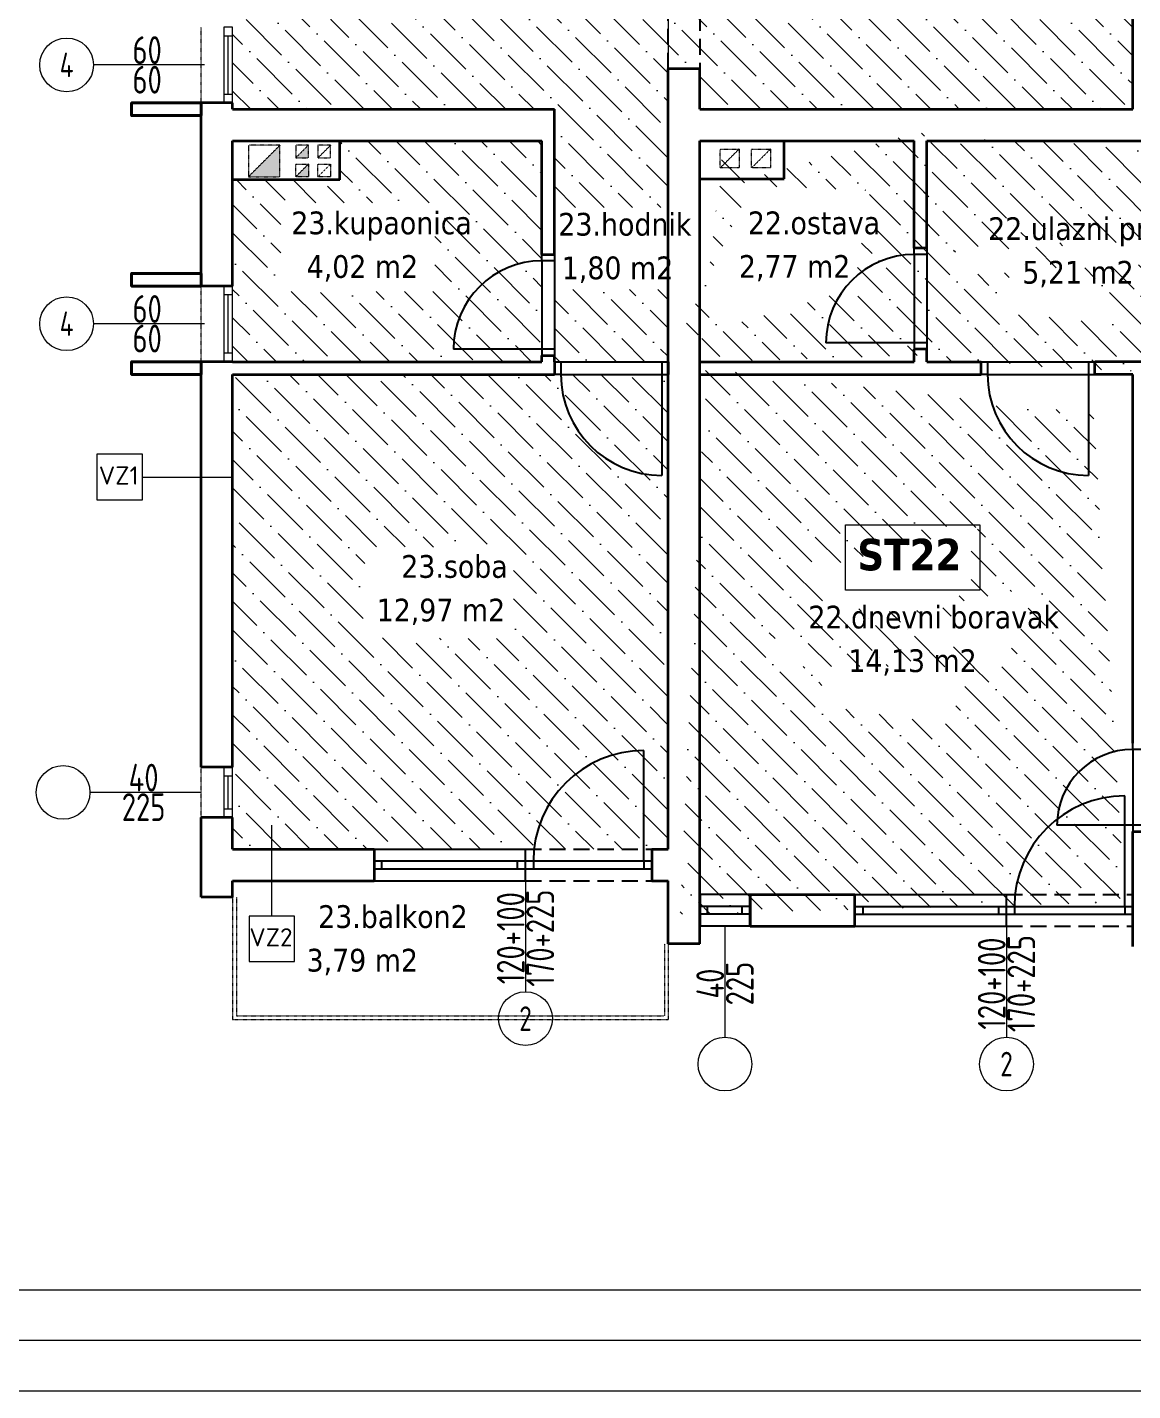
# Model space of a CAD drawing. Header units: millimetres. Extents: x -701 to 470890, y -446843 to -116129.
# Drawn here: x 226709 to 227585, y -223778 to -222698 of the extents above; entities that cross this region are included whole.
import ezdxf
from ezdxf.enums import TextEntityAlignment as Align

# ---------------------------------------------------------------- set-up
doc = ezdxf.new("R2010")
doc.units = ezdxf.units.MM
doc.linetypes.add('HIDDEN', pattern=[0.375, 0.25, -0.125])
doc.linetypes.add('HIDDENX2', pattern=[19.049999999999997, 12.7, -6.35])
doc.layers.get('0').update_dxf_attribs({"lineweight": 0})
doc.layers.get('Defpoints').update_dxf_attribs({"color": 250, "lineweight": 0})
for name, color, linetype, lineweight in [('03-prozori', 132, 'Continuous', 0), ('05-podgled-tanko', 144, 'HIDDEN', 0), ('06-hatch_grijano', 30, 'Continuous', 0), ('07-kote', 70, 'Continuous', 9), ('09-oznaka stavke', 1, 'Continuous', 0), ('5-TX', 113, 'Continuous', 5), ('TP_01 - 0.35', 1, 'Continuous', 35), ('TP_01 - 0.50', 1, 'Continuous', 40)]:
    doc.layers.add(name, color=color, linetype=linetype, lineweight=lineweight)
for name, color, linetype in [('TP_Hidden', 8, 'HIDDENX2'), ('TP_Otvori', 8, 'Continuous'), ('TP_Otvori.block', 8, 'Continuous')]:
    doc.layers.add(name, color=color, linetype=linetype)
doc.styles.add('isocpeur', font='isocpeur.ttf')
doc.styles.add('tahoma10', font='tahoma.ttf', dxfattribs={"height": 2})

# ---------------------------------------------------------------- blocks, each defined once
blk = doc.blocks.new('*U664')
at = {"layer": 'TP_01 - 0.50'}
for p, q in [((0, 1.192092895507812e-07), (0, -30.00000011920929)), ((47.99999698638918, 1.196861274274852e-06), (47.99999698638918, -29.9999990415573))]:
    blk.add_line(p, q, dxfattribs=at)
at = {"layer": 'TP_Otvori'}
for p, q in [((0, 0), (47.99999698638918, -1.14440910783742e-07)), ((4.76837158203125e-07, -11.25000011920929), (47.9999967479706, -11.2500002336502)), ((7.500000476837158, -11.25000011920929), (7.500000476837158, -18.75000107288361)), ((40.49999650955202, -11.2500002336502), (40.4999967479706, -18.75000023365019)), ((0, -18.75000011920929), (47.9999967479706, -18.74999999523161)), ((0, -29.99999833106995), (47.99999698638918, -29.99999892234801))]:
    blk.add_line(p, q, dxfattribs=at)
blk = doc.blocks.new('*U655')
at = {"layer": 'TP_Otvori'}
for p, q in [((5.000001072883606, 2.04358873916146e-07), (4.999994874000921, 70.00000070503756)), ((5.000001072883606, 2.04358873916146e-07), (1.072883605957031e-06, 2.04358873916146e-07)), ((75.00000107288328, 6.975446469694553e-06), (5.00000083446503, 3.877577494648676e-07)), ((5.00000064713616, -10.00000003405978), (5.000000834465027, 2.043588528028758e-07)), ((75.00000088555441, -9.999993262972165), (75.00000107288328, 6.975446469694553e-06)), ((75.00000107288328, 6.975446468866849e-06), (80.00000107288328, 6.975446468866849e-06)), ((80.00000112397319, -9.999995204380575), (1.123973317912923e-06, -10.00000023841852))]:
    blk.add_line(p, q, dxfattribs=at)
blk.add_arc((5.000001072883586, 3.712518800830469e-07), 70.00000033378596, 5.073854788161768e-06, 90.00000507385444, dxfattribs=at)
blk = doc.blocks.new('*U654')
at = {"layer": 'TP_Otvori'}
for p, q in [((5.000001072883606, 2.04358873916146e-07), (4.999993988446251, 80.00000077656311)), ((5.000001072883606, 2.04358873916146e-07), (1.072883605957031e-06, 2.04358873916146e-07)), ((85.00000107288324, 7.942744697662896e-06), (5.00000083446503, 3.877577494648676e-07)), ((5.00000064713616, -10.00000003405978), (5.000000834465027, 2.043588528028758e-07)), ((85.00000088555437, -9.999992295673938), (85.00000107288324, 7.942744697662896e-06)), ((85.00000107288324, 7.942744696835193e-06), (90.00000107288324, 7.942744696835193e-06)), ((90.00000112397315, -9.999994237082348), (1.123973317912923e-06, -10.00000023841852))]:
    blk.add_line(p, q, dxfattribs=at)
blk.add_arc((5.000001072883583, 3.950937381068899e-07), 80.00000038146969, 5.073854788161769e-06, 90.00000507385444, dxfattribs=at)
blk = doc.blocks.new('*U658')
at = {"layer": 'TP_Otvori'}
for p, q in [((5.000001072883606, 2.04358873916146e-07), (4.99999575955559, 60.00000063351202)), ((5.000001072883606, 2.04358873916146e-07), (1.072883605957031e-06, 2.04358873916146e-07)), ((65.00000107288331, 6.008148241726208e-06), (5.00000083446503, 3.877577494648676e-07)), ((5.00000064713616, -10.00000003405978), (5.000000834465027, 2.043588528028758e-07)), ((65.00000088555444, -9.999994230270392), (65.00000107288331, 6.008148241726208e-06)), ((65.00000107288331, 6.008148240898504e-06), (70.00000107288331, 6.008148240898504e-06)), ((70.00000112397322, -9.999996171678802), (1.123973317912923e-06, -10.00000023841852))]:
    blk.add_line(p, q, dxfattribs=at)
blk.add_arc((5.000001072883589, 3.474100220592039e-07), 60.00000028610224, 5.073854788161768e-06, 90.00000507385444, dxfattribs=at)
blk = doc.blocks.new('*U3406')
blk.add_lwpolyline([(0, 31.04602911306961), (-1.792289735764687e-20, -59.1770623683441)])
blk.add_circle((0, -81.02028200949621), 21.84231717691728)
at = {"style": 'isocpeur', "width": 0.75}
for tag, p in [('SIR', (-12, -15.62063755359621)), ('VIS', (12, -15.62063755359621))]:
    blk.add_attdef(tag, text='', height=15, rotation=89.99999999999997, dxfattribs=at).set_placement(p, align=Align.MIDDLE)
blk.add_attdef('BR', text='', height=20.00000000000001, rotation=89.99999999999919, dxfattribs=at).set_placement((2.273736754432321e-13, -81.01937954526137), align=Align.MIDDLE_CENTER)
blk = doc.blocks.new('*U3080')
blk.add_line((6.999999999165766, 3.500000012107193), (52.91152562021117, 3.500000024113922))
blk.add_lwpolyline([(9.708855941426009e-11, 6.999999997206032), (59.91152562021117, 6.999999998968214), (59.91152562021117, -1.031787544292229e-09), (59.91152562021117, -1.031787544292229e-09), (9.708855941426009e-11, 0), (-8.342340152012184e-10, 6.999999997206032)])
blk.add_lwpolyline([(6.999999999165766, 6.999999997206032), (52.91152562021117, 6.999999998968214), (52.91152562021117, -1.031787544292229e-09), (6.999999999165766, -2.793967723846436e-09)], close=True)
blk = doc.blocks.new('*U3081')
blk.add_line((6.999999999165766, 3.500000012107193), (32.91152562853486, 3.50000002399201))
blk.add_lwpolyline([(9.708855941426009e-11, 6.999999997206032), (39.91152562853486, 6.999999998846302), (39.91152562853486, -1.153699358269478e-09), (39.91152562853486, -1.153699358269478e-09), (9.708855941426009e-11, 0), (-8.342340152012184e-10, 6.999999997206032)])
blk.add_lwpolyline([(6.999999999165766, 6.999999997206032), (32.91152562853486, 6.999999998846302), (32.91152562853486, -1.153699358269478e-09), (6.999999999165766, -2.793967723846436e-09)], close=True)
blk = doc.blocks.new('*U3082')
blk.add_lwpolyline([(0, 31.04602911306961), (-1.792289735764687e-20, -59.1770623683441)])
blk.add_circle((0, -81.02028200949621), 21.84231717691728)
at = {"style": 'isocpeur', "width": 0.75}
for tag, p in [('SIR', (-12, -15.62063755359621)), ('VIS', (12, -15.62063755359621))]:
    blk.add_attdef(tag, text='', height=15, rotation=89.99999999999997, dxfattribs=at).set_placement(p, align=Align.MIDDLE)
blk.add_attdef('BR', text='', height=20, rotation=179.9999999999984, dxfattribs=at).set_placement((-3.584578783445449e-20, -81.01937954526115), align=Align.MIDDLE_CENTER)
blk = doc.blocks.new('*U1720')
blk.add_lwpolyline([(0, 31.04602911306961), (-1.792289735764687e-20, -59.1770623683441)])
blk.add_circle((0, -81.02028200949621), 21.84231717691728)
at = {"style": 'isocpeur', "width": 0.75}
for tag, p in [('SIR', (-12, -15.62063755359621)), ('VIS', (12, -15.62063755359621))]:
    blk.add_attdef(tag, text='', height=15, rotation=89.99999999999997, dxfattribs=at).set_placement(p, align=Align.MIDDLE)
blk.add_attdef('BR', text='', height=20, dxfattribs=at).set_placement((-4.03896783473158e-28, -81.0193795452616), align=Align.MIDDLE_CENTER)
blk = doc.blocks.new('*U649')
at = {"ltscale": 0.1}
blk.add_line((-0.1249999999996342, 0.3749996975742539), (-0.6249999999981708, 0.3749984878712693), dxfattribs=at)
blk.add_lwpolyline([(0.1249996975738881, 0.5000003024253804), (0.1250003024253803, 0.2500003024261121), (-0.124999697573888, 0.2499996975746198), (-0.1250003024253803, 0.4999996975738881)], close=True, dxfattribs=at)
at = {"style": 'isocpeur'}
blk.add_attdef('sl', text='', height=0.1, dxfattribs=at).set_placement((0.005017208459321409, 0.3336032184705005), align=Align.CENTER)
blk = doc.blocks.new('*U511')
at = {"ltscale": 0.1}
blk.add_line((-3.024260640249743e-07, 0.4999999999996342), (-1.512130319958338e-06, 0.999999999998171), dxfattribs=at)
blk.add_lwpolyline([(0.1250003024256983, 0.2500003024264298), (-0.1249996975735702, 0.2499996975743019), (-0.1250003024256982, 0.4999996975735702), (0.1249996975735702, 0.5000003024256983)], close=True, dxfattribs=at)
at = {"style": 'isocpeur'}
blk.add_attdef('sl', text='', height=0.1, dxfattribs=at).set_placement((0.005017208459321409, 0.3336032184705005), align=Align.CENTER)

msp = doc.modelspace()

# ---------------------------------------------------------------- hatches: boundary and pattern name
at = {"layer": '05-podgled-tanko'}
h = msp.add_hatch(color=256, dxfattribs=at)
h.dxf.hatch_style = 1
h.paths.add_polyline_path([(226884.5099592918, -222816.5487943581), (226909.5099592918, -222816.5487943581), (226909.5099592918, -222791.5487943581)])
h.dxf.unprotected_set("ltscale", 0)
h = msp.add_hatch(color=256, dxfattribs=at)
h.dxf.hatch_style = 1
h.paths.add_polyline_path([(226932.0099592918, -222791.5487943581), (226922.0099592918, -222801.5487943581), (226932.0099592918, -222801.5487943581)])
h.paths.add_polyline_path([(226922.0099592918, -222816.5487943581), (226932.0099592918, -222816.5487943581), (226932.0099592918, -222806.5487943581)])
h.dxf.unprotected_set("ltscale", 0)
at = {"layer": '06-hatch_grijano'}
h = msp.add_hatch(dxfattribs=at)
h.set_pattern_fill('ANSI36', color=256, scale=5, angle=270, style=0)
h.set_pattern_definition([(315, (-43703.63030976336, -4370.792526628444), (30.86963041617522, -8.418990113502339), [39.6875, -7.9375, 0, -7.9375])])
h.paths.add_polyline_path([(227734.218987059, -222091.0964315227), (227734.2189871782, -222019.0542575411), (227852.0088461154, -222019.9549068502), (227852.0088461154, -222091.9970806531)])
h.paths.add_polyline_path([(227343.3215077632, -222159.269963055), (227343.3215077632, -222088.1552871159), (227462.5014911407, -222088.1552869967), (227462.5014909023, -222159.2699631146)])
h.paths.add_polyline_path([(227832.1446998828, -222309.6080828003), (227832.1446997636, -222279.5119095138), (227887.5385115856, -222279.5119094542), (227887.5385114664, -222309.6080828599)])
h.paths.add_polyline_path([(227813.2157984489, -222344.2734679869), (227813.2157984489, -222309.6080828003), (227912.4385348075, -222309.6080829195), (227912.4385346883, -222344.2734680465)])
h.paths.add_polyline_path([(227955.0099592918, -222270.0319536618), (227710.0099592918, -222270.0319538406), (227710.009959411, -222370.031953781), (227955.0099592918, -222370.031953781)])
h.paths.add_polyline_path([(227354.4271804803, -222311.9361695937), (227299.0333687776, -222311.9361696533), (227299.0333688968, -222281.8399962476), (227354.4271804803, -222281.839996188)])
h.paths.add_polyline_path([(227280.1044675821, -222346.6015547207), (227280.1044674629, -222311.9361695937), (227379.3272039407, -222311.9361695937), (227379.3272039407, -222346.6015547207)])
h.paths.add_polyline_path([(227467.0099631065, -222270.0319469861), (227242.009959411, -222270.0319474033), (227242.0099591726, -222370.0319525293), (227467.0099631065, -222370.0319526485)])
h.paths.add_polyline_path([(226985.1982511991, -222200.5558205537), (227095.1216425413, -222200.5558205537), (227095.1216423028, -222270.4037298254), (226985.1982511991, -222270.4037298254)])
h.paths.add_polyline_path([(227217.0099588149, -222166.0319528273), (226872.0099652522, -222166.0319392971), (226872.0099592918, -222318.031954377), (227217.0099588149, -222318.0319537214)])
h.paths.add_polyline_path([(226982.497593593, -222520.5909093908), (226982.497593593, -222468.9356854252), (227088.9503530973, -222468.9356854848), (227088.9503530973, -222520.5909093908)])
h.paths.add_polyline_path([(226945.3054240459, -222569.5651885561), (226945.3054240459, -222532.7093535951), (227126.5449137205, -222532.7093535951), (227126.5449137205, -222569.5651886753)])
h.paths.add_polyline_path([(227095.1281064266, -222569.5651886157), (227095.1281063074, -222601.4369431428), (226973.266001057, -222601.4369431428), (226973.266001057, -222569.5651885561)])
h.paths.add_polyline_path([(227217.0099695438, -222343.0319537214), (226872.0099592918, -222343.0319534234), (226872.0099592918, -222763.0319537214), (227127.0099595302, -222763.031953781), (227217.0099693054, -222763.0319538406)])
h.paths.add_polyline_path([(227344.2329877132, -222588.5635579518), (227344.2329877132, -222553.1975105694), (227505.209113788, -222553.1975105098), (227505.2091136688, -222588.5635578326)])
h.paths.add_polyline_path([(227370.1097001546, -222622.0288727573), (227370.1097002738, -222588.5635578922), (227481.7019820922, -222588.5635579518), (227481.7019820922, -222622.0288727573)])
h.paths.add_polyline_path([(227700.0099522584, -222270.031948059), (227477.0099652522, -222270.0319468073), (227477.0099703782, -222415.0319536618), (227242.0099591726, -222415.0319540194), (227242.0099592918, -222446.0319533638), (227217.0099695438, -222446.0319533638), (227217.0099694246, -222546.0319537214), (227242.0099592918, -222546.0319538406), (227242.0099589342, -222631.0319538406), (227217.0099694246, -222631.0319537214), (227217.0099693054, -222731.0319537214), (227242.0099592918, -222731.0319538406), (227242.0099592918, -222763.0319537214), (227585.0099592918, -222763.0319539002), (227585.0099592918, -222360.0319536618), (227610.0099595302, -222360.0319536618), (227610.0099595302, -222370.0319536618), (227700.0099589342, -222370.0319525889)])
h.paths.add_polyline_path([(227127.0099591726, -222840.7870319179), (227217.0099650138, -222840.7870318583), (227217.0099693054, -222763.0319538406), (227127.0099595302, -222763.031953781)])
h.paths.add_polyline_path([(227955.0099590534, -221873.0319548539), (227610.0099588149, -221873.0319530657), (227610.0100160354, -222260.0319539598), (227770.009959411, -222260.0319538406), (227955.0099592918, -222260.0319538406)])
h.paths.add_polyline_path([(227585.0099592918, -222012.0319536618), (227242.0099592918, -222012.031953781), (227242.0099592918, -222260.0319467477), (227585.0099592918, -222260.0319469861)])
h.paths.add_polyline_path([(226910.3114414924, -222907.2823215417), (226910.3114416116, -222837.0634131125), (227032.168095302, -222837.0634131721), (227032.168095302, -222907.2823215417)])
h.paths.add_polyline_path([(227117.0099595302, -222963.0319536618), (226872.0099592918, -222963.0319537214), (226872.0099592918, -222819.0319539002), (226957.0099592918, -222819.0319541982), (226957.009959411, -222788.0319538406), (227117.0099595302, -222788.0319537214)])
h.paths.add_polyline_path([(227217.0099614376, -222905.864136844), (227127.0099586957, -222905.8641367844), (227127.0099584573, -222963.0319595626), (227217.0099584573, -222963.0319535426)])
h.paths.add_polyline_path([(226976.7048646921, -223181.5190232686), (226976.7048648113, -223109.4768492869), (227094.4947236293, -223110.3774985961), (227094.4947236293, -223182.4196725181)])
h.paths.add_polyline_path([(227217.0099595302, -222973.031953781), (226872.0099592918, -222973.0319537214), (226872.0099595302, -223349.0319543174), (227217.0099590534, -223349.0319553307)])
h = msp.add_hatch(dxfattribs=at)
h.set_pattern_fill('ANSI36', color=256, scale=5, angle=270, style=0)
h.set_pattern_definition([(315, (643139739.0713143, 503081237.3150014), (30.86963041617522, -8.418990113502339), [39.6875, -7.9375, 0, -7.9375])])
h.paths.add_polyline_path([(227267.6738786214, -222903.5931961826), (227267.6738786214, -222838.8539993457), (227365.5647661203, -222838.853999286), (227365.5647661203, -222903.5931963614)])
h.paths.add_polyline_path([(227412.009959411, -222788.0319536022), (227309.0099591726, -222788.031953781), (227309.0099592918, -222818.0319538406), (227242.0099595302, -222818.0319538406), (227242.0099595302, -222963.0319536618), (227412.009959411, -222963.0319536618)])
h.paths.add_polyline_path([(227462.2236933225, -222877.0475415877), (227462.2236933225, -222841.6814942053), (227623.1998192781, -222841.6814942053), (227623.1998192781, -222877.0475415877)])
h.paths.add_polyline_path([(227593.5162388795, -222877.0475415877), (227593.5162388795, -222910.5128563932), (227488.100405764, -222910.5128563932), (227488.1004056447, -222877.0475415281)])
h.paths.add_polyline_path([(227720.0099592918, -222788.0319536022), (227422.009959411, -222788.0319536022), (227422.009959411, -222963.0319536618), (227720.0099592918, -222963.0319536022)])
h.paths.add_polyline_path([(227928.8571578973, -222896.7003350547), (227807.000504207, -222896.7003351144), (227807.000504207, -222826.4814266852), (227928.8571578973, -222826.4814266852)])
h.paths.add_polyline_path([(227955.009959411, -222788.031953781), (227730.0099592918, -222788.031953781), (227730.0099592918, -222939.0319535426), (227760.0099592918, -222939.031953483), (227760.009959411, -222960.0319534234), (227955.009959411, -222960.0319536022)])
h.paths.add_polyline_path([(227357.526431393, -223143.8250952653), (227357.526431393, -223092.1698714188), (227463.9791908973, -223092.1698712996), (227463.9791908973, -223143.8250952653)])
h.paths.add_polyline_path([(227319.1006375068, -223187.0278722337), (227319.1006373876, -223150.1720372132), (227500.3401271814, -223150.1720372132), (227500.3401271814, -223187.0278722337)])
h.paths.add_polyline_path([(227347.0612145179, -223187.0278722337), (227468.9233197683, -223187.0278722337), (227468.9233197683, -223218.8996267608), (227347.0612145179, -223218.8996267608)])
h.paths.add_polyline_path([(227585.0099591726, -222973.031953483), (227242.0099592918, -222973.0319536618), (227242.0099591726, -223385.0319555095), (227585.0099592918, -223385.0319546155)])
h.paths.add_polyline_path([(227722.1548894161, -223060.8295879058), (227841.3348727935, -223060.829588025), (227841.3348727935, -223131.9442640237), (227722.1548895353, -223131.944263964)])
h.paths.add_polyline_path([(227955.009959411, -222995.0319536618), (227720.0099592918, -222995.0319533638), (227720.0099592918, -222973.0319536618), (227610.009959411, -222973.0319539002), (227610.0099592918, -223240.031953483), (227955.0099598878, -223240.0319524697)])

# ---------------------------------------------------------------- linework, layer by layer
at = {"layer": '05-podgled-tanko'}
for p, q in [((226909.5099592918, -222791.5487943581), (226884.5099592918, -222816.5487943581)), ((226932.0099592918, -222791.5487943581), (226922.0099592918, -222801.5487943581)), ((226949.5099592918, -222791.5487943581), (226939.5099592918, -222801.5487943581)), ((227273.1491817945, -222794.5319538406), (227258.1491817945, -222809.5319538406)), ((227298.1491817945, -222794.5319538406), (227283.1491817945, -222809.5319538406)), ((226932.0099592918, -222806.5487943581), (226922.0099592918, -222816.5487943581)), ((226949.5099592918, -222806.5487943581), (226939.5099592918, -222816.5487943581)), ((226872.009959411, -223387.031953781), (226872.009959411, -223484.0319536618)), ((226875.009959411, -223387.031953781), (226875.009959411, -223481.0319536618)), ((227214.0099603647, -223424.0319525293), (227214.0099603647, -223481.0319536618)), ((227217.0099603647, -223424.0319525293), (227217.0099603647, -223484.0319536618)), ((226872.009959411, -223484.0319536618), (227217.0099602455, -223484.0319536618)), ((226875.009959411, -223481.0319536618), (227214.0099603647, -223481.0319536618))]:
    msp.add_line(p, q, dxfattribs=at).dxf.unprotected_set("ltscale", 0)
for points in [[(226847.0099519406, -222758.0319536022), (226847.0099583421, -222698.0319536618)], [(226847.0099522028, -222963.0319535426), (226847.0099586044, -222903.0319536022)], [(226847.0099592918, -223324.0319538406), (226847.0099656933, -223284.0319538406)]]:
    msp.add_lwpolyline(points, dxfattribs=at).dxf.unprotected_set("ltscale", 0)
for points in [[(226909.5099592918, -222791.5487943581), (226884.5099592918, -222791.5487943581), (226884.5099592918, -222816.5487943581), (226909.5099592918, -222816.5487943581)], [(226932.0099592918, -222791.5487943581), (226922.0099592918, -222791.5487943581), (226922.0099592918, -222801.5487943581), (226932.0099592918, -222801.5487943581)], [(226949.5099592918, -222791.5487943581), (226939.5099592918, -222791.5487943581), (226939.5099592918, -222801.5487943581), (226949.5099592918, -222801.5487943581)], [(227258.1491817945, -222794.5319538406), (227273.1491817945, -222794.5319538406), (227273.1491817945, -222809.5319538406), (227258.1491817945, -222809.5319538406)], [(227283.1491817945, -222794.5319538406), (227298.1491817945, -222794.5319538406), (227298.1491817945, -222809.5319538406), (227283.1491817945, -222809.5319538406)], [(226932.0099592918, -222816.5487943581), (226922.0099592918, -222816.5487943581), (226922.0099592918, -222806.5487943581), (226932.0099592918, -222806.5487943581)], [(226949.5099592918, -222816.5487943581), (226939.5099592918, -222816.5487943581), (226939.5099592918, -222806.5487943581), (226949.5099592918, -222806.5487943581)]]:
    msp.add_lwpolyline(points, close=True, dxfattribs=at).dxf.unprotected_set("ltscale", 0)
at = {"layer": '06-hatch_grijano'}
msp.add_lwpolyline([(227477.0099652522, -222270.0319468669), (227477.0099703782, -222415.0319536618), (227242.0099591726, -222415.0319540194), (227242.0099592918, -222446.0319533638), (227217.0099609607, -222446.0319533638), (227217.0099694246, -222546.0319537214), (227242.0099592918, -222546.0319538406), (227242.0099589342, -222631.0319538406), (227217.0099607223, -222631.0319537214), (227217.0099693054, -222731.0319537214), (227242.0099592918, -222731.0319538406), (227242.0099592918, -222763.0319537214), (227585.0099592918, -222763.0319539002), (227585.0099592918, -222360.0319536618), (227610.0099595302, -222360.0319536618), (227610.0099595302, -222370.0319536618), (227700.0099589342, -222370.0319525889), (227700.0099522584, -222270.031948059), (227477.0099652522, -222270.0319468073)], dxfattribs=at)
at = {"layer": '07-kote', "linetype": 'ByBlock', "ltscale": 5}
msp.add_lwpolyline([(227357.526431393, -223092.1698712996), (227463.9791908973, -223092.1698712996), (227463.9791908973, -223143.8250952653), (227357.526431393, -223143.8250952653)], close=True, dxfattribs=at)
at = {"layer": 'Defpoints', "linetype": 'ByBlock', "ltscale": 5}
for points in [[(226621.3580092516, -223698.007136598), (229851.0170439141, -223698.007136598)], [(226621.3580092516, -223738.007136598), (229851.0170439141, -223738.007136598)], [(226621.3580092516, -223778.007136598), (229851.0170439141, -223778.007136598)]]:
    msp.add_lwpolyline(points, dxfattribs=at)
at = {"layer": 'TP_01 - 0.35'}
for p, q in [((227585.0099592918, -222763.0319538406), (227585.0099592918, -222522.0319528273)), ((227217.0099592918, -222788.0319537214), (227217.0099595302, -222731.0319537214)), ((227242.0099592918, -222731.0319538406), (227217.0099602455, -222731.0319537214)), ((227242.0099592918, -222763.0319537214), (227242.0099592918, -222731.031953781)), ((226847.0099592918, -222903.0319536022), (226847.0099592918, -222758.0319536618)), ((226872.009959411, -222758.0319536618), (226847.0099592918, -222758.0319536618)), ((226872.0099592918, -222763.0319537214), (226872.009959411, -222758.0319536618)), ((226872.0099592918, -222763.0319537214), (227127.0099595302, -222763.031953781)), ((227127.009959411, -222878.0319536618), (227127.0099595302, -222763.031953781)), ((227242.0099592918, -222763.031953781), (227585.0099592918, -222763.0319539002)), ((226872.0099592918, -222903.0319536022), (226872.0099592918, -222788.0319537214)), ((226872.0099592918, -222788.0319537214), (227117.0099595302, -222788.0319537214)), ((226957.0099592918, -222819.0319538406), (226957.009959411, -222788.031953781)), ((227117.009959411, -222878.0319536618), (227117.0099595302, -222788.031953781)), ((227217.009959411, -222848.0319538406), (227217.0099592918, -222788.0319537214)), ((227242.0099592918, -222848.0319538406), (227242.0099592918, -222788.0319537214)), ((227242.0099592918, -222788.031953781), (227312.0099592918, -222788.031953781)), ((227309.0099592918, -222818.0319538406), (227309.0099591726, -222788.031953781)), ((227312.0099592918, -222788.031953781), (227412.009959411, -222788.0319536022)), ((227412.009959411, -222873.0319536618), (227412.009959411, -222788.0319537214)), ((227422.009959411, -222873.0319536618), (227422.009959411, -222788.0319537214)), ((227422.009959411, -222788.0319536022), (227585.0099592918, -222788.0319536022)), ((227585.0099592918, -222788.0319536022), (227610.0099592918, -222788.031953781)), ((226957.0099592918, -222819.0319539002), (226872.0099592918, -222819.0319538406)), ((227242.0099592918, -222818.0319538406), (227309.0099592918, -222818.0319538406)), ((227217.0099597686, -223349.0319535426), (227217.009959411, -222848.031953781)), ((227242.0099590534, -223374.0319524697), (227242.009959411, -222848.0319539002)), ((227422.009959411, -222873.0319536618), (227412.009959411, -222873.0319536618)), ((227117.0099595302, -222878.0319536618), (227127.0099595302, -222878.0319536618)), ((226872.009959411, -222903.0319536618), (226847.0099592918, -222903.0319536618)), ((227117.0099595302, -222963.0319537214), (227117.0099596494, -222958.0319536022)), ((227117.0099595302, -222958.0319536618), (227127.0099595302, -222958.0319536618)), ((227127.0099595302, -222963.0319537214), (227127.0099595302, -222958.0319536022)), ((227412.009959411, -222963.0319536618), (227412.009959411, -222953.0319537214)), ((227422.009959411, -222953.0319536618), (227412.009959411, -222953.0319536618)), ((227422.009959411, -222963.0319536618), (227422.009959411, -222953.0319537214)), ((226847.0099591726, -223284.0319539002), (226847.0099592918, -222963.0319536618)), ((226872.009959411, -222963.0319536618), (226847.0099592918, -222963.0319536618)), ((226872.0099592918, -222963.0319537214), (227117.0099596494, -222963.0319537214)), ((226872.0099592918, -223284.0319538406), (226872.0099592918, -222973.0319537214)), ((226872.0099592918, -222973.0319537214), (227127.0099595302, -222973.0319536618)), ((227127.0099595302, -222963.0319536618), (227127.0099595302, -222973.0319536618)), ((227217.0099595302, -222963.0319536618), (227217.0099595302, -222973.0319536618)), ((227242.0099595302, -222963.0319536618), (227412.009959411, -222963.0319536618)), ((227242.0099592918, -222973.0319536618), (227465.0099606031, -222973.0319536618)), ((227422.009959411, -222963.0319536618), (227465.0099604839, -222963.0319536618)), ((227465.0099604839, -222973.0319536618), (227465.0099603647, -222963.031953781)), ((227555.009959411, -222973.0319538406), (227555.009959411, -222963.0319536618)), ((227620.009959411, -222963.0319536022), (227555.009959411, -222963.0319537214)), ((227585.0099590534, -222973.0319540194), (227555.0099595302, -222973.0319541386)), ((227585.0099591726, -223265.031953483), (227585.0099590534, -222973.0319539598)), ((226872.009959411, -223284.0319538406), (226847.0099592918, -223284.0319538406)), ((226847.0099592918, -223387.031953781), (226847.0099592918, -223324.0319538406)), ((226847.0099592918, -223349.031953781), (226847.0099591726, -223324.0319539002)), ((226872.009959411, -223324.0319538406), (226847.0099592918, -223324.0319538406)), ((226872.009959411, -223349.0319537214), (226872.009959411, -223324.031953781)), ((226872.009959411, -223349.0319537214), (226872.009959411, -223324.0319539002)), ((227585.0099591726, -223426.0319539598), (227585.0099592918, -223335.031953483)), ((227585.0099592918, -223335.0319534234), (227610.0099592918, -223335.031953483)), ((226872.0099592918, -223349.0319537214), (226984.0099596494, -223349.0319536022)), ((226984.0099596494, -223349.0319552115), (226984.0099596494, -223374.0319552115)), ((227204.0099596494, -223349.0319547943), (227217.0099596494, -223349.0319536618)), ((227204.0099596494, -223349.0319552115), (227204.0099596494, -223374.0319552115)), ((226872.009959411, -223387.031953781), (226872.009959411, -223374.0319536618)), ((226872.0099592918, -223374.0319537214), (226984.0099596494, -223374.0319538406)), ((227204.0099596494, -223374.0319525889), (227217.0099596494, -223374.0319525889)), ((227217.0099596494, -223424.0319524697), (227217.0099596494, -223374.0319524697)), ((227242.0099591726, -223424.0319524697), (227242.0099590534, -223374.0319524697)), ((226872.009959411, -223387.031953781), (226847.0099592918, -223387.031953781)), ((227282.0099592918, -223410.0319535426), (227282.0099591726, -223385.0319536022)), ((227282.0099591726, -223385.0319536022), (227365.0099591726, -223385.0319535426)), ((227365.0099592918, -223410.031953483), (227365.0099592918, -223385.0319535426)), ((227282.0099591726, -223410.0319536022), (227365.0099591726, -223410.0319536022)), ((227242.0099650138, -223424.0319524697), (227217.0099596494, -223424.0319524697))]:
    msp.add_line(p, q, dxfattribs=at)
at = {"layer": 'TP_01 - 0.50'}
for points in [[(226847.0099585288, -222768.0319536618), (226792.0099585257, -222768.0319536618), (226792.0099585257, -222758.0319536618), (226847.0099585288, -222758.0319536618), (226847.0099584096, -222768.0319536618)], [(226847.009959554, -222903.0319536618), (226792.0099595509, -222903.0319536618), (226792.0099595509, -222893.0319536618), (226847.009959554, -222893.0319536618), (226847.0099594348, -222903.0319536618)], [(226847.0099596216, -222973.0319536618), (226792.0099596184, -222973.0319536618), (226792.0099596184, -222963.0319536618), (226847.0099596216, -222963.0319536618), (226847.0099595023, -222973.0319536618)]]:
    msp.add_lwpolyline(points, dxfattribs=at)
at = {"layer": 'TP_Hidden'}
for p, q in [((227217.0099602455, -222731.0319537214), (227217.0099607223, -222631.031953781)), ((227242.0099597686, -222631.0319538406), (227242.0099592918, -222731.031953781)), ((227104.0099596494, -223349.0319545559), (227204.0099596494, -223349.0319547943)), ((227104.0099596494, -223374.0319546751), (227204.0099596494, -223374.0319552711)), ((227485.0099592918, -223385.031954377), (227585.0099592918, -223385.0319546155)), ((227485.0099592918, -223410.0319544963), (227585.0099592918, -223410.0319550923))]:
    msp.add_line(p, q, dxfattribs=at)
at = {"layer": 'TP_Otvori'}
for p, q in [((227197.7599591726, -223358.4069552711), (227197.7599591726, -223270.9069565824)), ((227578.7599588149, -223394.4069550923), (227578.7599588149, -223306.9069564036)), ((226984.0099596494, -223349.0319551519), (227104.0099596494, -223349.0319546751)), ((227104.0099595302, -223374.0319552115), (227104.0099595302, -223349.0319551519)), ((226984.0099596494, -223358.4069544367), (227104.009959411, -223358.4069543174)), ((226990.2599603647, -223364.6569547943), (226990.2599603647, -223358.4069536022)), ((227097.7599589342, -223364.6569545559), (227097.7599589342, -223358.406954079)), ((227104.0099601262, -223358.4069552711), (227204.0099596494, -223358.4069553903)), ((227110.2599603647, -223358.4069552711), (227110.2599603647, -223364.6569564632)), ((227197.7599591726, -223358.4069552711), (227197.7599591726, -223364.6569564632)), ((226984.0099596494, -223364.6569547943), (227104.009959411, -223364.6569545559)), ((227104.0099596494, -223364.6569556287), (227204.0099596494, -223364.6569556287)), ((226984.0099596494, -223374.0319555095), (227104.0099596494, -223374.0319552711)), ((227365.0099592918, -223385.0319535426), (227485.0099592918, -223385.031953781)), ((227365.0099592918, -223394.4069542578), (227485.0099590534, -223394.4069544963)), ((227371.259960007, -223394.4069542578), (227371.259960007, -223400.6569554499)), ((227478.7599585765, -223394.4069544963), (227478.7599585765, -223400.6569549731)), ((227485.0099592918, -223410.0319550923), (227485.0099592918, -223385.0319550923)), ((227485.0099597686, -223394.4069550923), (227585.0099592918, -223394.4069552115)), ((227491.259960007, -223394.4069550923), (227491.259960007, -223400.6569562844)), ((227578.7599588149, -223394.4069550923), (227578.7599588149, -223400.6569562844)), ((227365.0099592918, -223400.6569546155), (227485.0099590534, -223400.6569547347)), ((227485.0099592918, -223400.6569554499), (227585.0099592918, -223400.6569554499)), ((227365.0099592918, -223410.0319539002), (227485.0099592918, -223410.031954377))]:
    msp.add_line(p, q, dxfattribs=at)
for centre in [(227197.7599591726, -223358.4069552711), (227578.7599588149, -223394.4069550923)]:
    msp.add_arc(centre, 87.49999874830246, 90, 180, dxfattribs=at)

# ---------------------------------------------------------------- block references
at = {"layer": '03-prozori', "xscale": -1, "rotation": 270}
for name, p in [('*U3080', (226865.0099594138, -222758.0319536619)), ('*U3080', (226865.009959676, -222963.0319536023)), ('*U3081', (226865.0099594138, -223324.0319538994))]:
    msp.add_blockref(name, p, dxfattribs=at)
at = {"layer": '09-oznaka stavke', "linetype": 'HIDDEN', "ltscale": 50}
ref = msp.add_blockref('*U3406', (226819.5431318033, -222727.9058946041), dxfattribs=dict(at, xscale=0.9750000000000001, yscale=0.9750000000000001, zscale=0.9750000000000001, rotation=270.0017924477388))
ref.add_attrib('SIR', '60', dxfattribs={"layer": '0', "height": 22, "rotation": 0.001792447744755556, "style": 'isocpeur', "width": 0.7500000000000002}).set_placement((226804.3126441718, -222716.2063710707), align=Align.MIDDLE)
ref.add_attrib('VIS', '60', dxfattribs={"layer": '0', "height": 22, "rotation": 0.001792447744755556, "style": 'isocpeur', "width": 0.7500000000000002}).set_placement((226804.3133762201, -222739.6063710592), align=Align.MIDDLE)
ref.add_attrib('BR', '4', dxfattribs={"layer": '0', "height": 19.5, "rotation": 0.001792447744755556, "style": 'isocpeur', "width": 0.7500000000000002}).set_placement((226740.5492367853, -222727.9083658581), align=Align.MIDDLE_CENTER)
ref = msp.add_blockref('*U3406', (226819.5431320656, -222932.9058945445), dxfattribs=dict(at, xscale=0.9750000000000001, yscale=0.9750000000000001, zscale=0.9750000000000001, rotation=270.0017924477388))
ref.add_attrib('SIR', '60', dxfattribs={"layer": '0', "height": 22, "rotation": 0.001792447744755556, "style": 'isocpeur', "width": 0.7500000000000002}).set_placement((226804.312644434, -222921.2063710111), align=Align.MIDDLE)
ref.add_attrib('VIS', '60', dxfattribs={"layer": '0', "height": 22, "rotation": 0.001792447744755556, "style": 'isocpeur', "width": 0.7500000000000002}).set_placement((226804.3133764823, -222944.6063709996), align=Align.MIDDLE)
ref.add_attrib('BR', '4', dxfattribs={"layer": '0', "height": 19.5, "rotation": 0.001792447744755556, "style": 'isocpeur', "width": 0.7500000000000002}).set_placement((226740.5492370476, -222932.9083657986), align=Align.MIDDLE_CENTER)
ref = msp.add_blockref('*U3082', (226816.7400770331, -223304.0771380519), dxfattribs=dict(at, xscale=0.9750000000000001, yscale=0.9750000000000001, zscale=0.9750000000000001, rotation=270.0017924477388))
ref.add_attrib('SIR', '40', dxfattribs={"layer": '0', "height": 22, "rotation": 0.001792447744755556, "style": 'isocpeur', "width": 0.7500000000000002}).set_placement((226801.5095894016, -223292.3776145184), align=Align.MIDDLE)
ref.add_attrib('VIS', '225', dxfattribs={"layer": '0', "height": 22, "rotation": 0.001792447744755556, "style": 'isocpeur', "width": 0.7500000000000002}).set_placement((226801.5103214499, -223315.777614507), align=Align.MIDDLE)
ref = msp.add_blockref('*U1720', (227104.0109064872, -223404.2977254059), dxfattribs=dict(at, xscale=0.9750000000000001, yscale=0.9750000000000001, zscale=0.9750000000000001, rotation=0.001792447738893826))
ref.add_attrib('SIR', '120+100', dxfattribs={"layer": '0', "height": 22, "rotation": 90.00179244774475, "style": 'isocpeur', "width": 0.7500000000000002}).set_placement((227092.3113829538, -223419.5282130374), align=Align.MIDDLE)
ref.add_attrib('VIS', '170+225', dxfattribs={"layer": '0', "height": 22, "rotation": 90.00179244774475, "style": 'isocpeur', "width": 0.7500000000000002}).set_placement((227115.7113829423, -223419.5274809891), align=Align.MIDDLE)
ref.add_attrib('BR', '2', dxfattribs={"layer": '0', "height": 19.5, "rotation": 0.001792447744755556, "style": 'isocpeur', "width": 0.7500000000000002}).set_placement((227104.0133777413, -223483.2916204239), align=Align.MIDDLE_CENTER)
ref = msp.add_blockref('*U1720', (227262.0109062581, -223440.3018317461), dxfattribs=dict(at, xscale=0.9750000000000001, yscale=0.9750000000000001, zscale=0.9750000000000001, rotation=0.001792447738893826))
ref.add_attrib('SIR', '40', dxfattribs={"layer": '0', "height": 22, "rotation": 90.00179244774475, "style": 'isocpeur', "width": 0.7500000000000002}).set_placement((227250.3113827247, -223455.5323193776), align=Align.MIDDLE)
ref.add_attrib('VIS', '225', dxfattribs={"layer": '0', "height": 22, "rotation": 90.00179244774475, "style": 'isocpeur', "width": 0.7500000000000002}).set_placement((227273.7113827132, -223455.5315873293), align=Align.MIDDLE)
ref = msp.add_blockref('*U1720', (227485.0109061296, -223440.2977252271), dxfattribs=dict(at, xscale=0.9750000000000001, yscale=0.9750000000000001, zscale=0.9750000000000001, rotation=0.001792447738893826))
ref.add_attrib('SIR', '120+100', dxfattribs={"layer": '0', "height": 22, "rotation": 90.00179244774475, "style": 'isocpeur', "width": 0.7500000000000002}).set_placement((227473.3113825961, -223455.5282128586), align=Align.MIDDLE)
ref.add_attrib('VIS', '170+225', dxfattribs={"layer": '0', "height": 22, "rotation": 90.00179244774475, "style": 'isocpeur', "width": 0.7500000000000002}).set_placement((227496.7113825847, -223455.5274808103), align=Align.MIDDLE)
ref.add_attrib('BR', '2', dxfattribs={"layer": '0', "height": 19.5, "rotation": 0.001792447744755556, "style": 'isocpeur', "width": 0.7500000000000002}).set_placement((227485.0133773837, -223519.2916202451), align=Align.MIDDLE_CENTER)
at = {"layer": '5-TX'}
ref = msp.add_blockref('*U649', (226782.5270487505, -223108.3298603235), dxfattribs=dict(at, xscale=-144.0000000000024, yscale=144.0000000000024, zscale=144.0000000000024, rotation=0.0001386217754983932))
ref.add_attrib('sl', 'VZ1', dxfattribs={"layer": '0', "height": 14.40000000000024, "rotation": 0.0001386217754983932, "style": 'isocpeur'}).set_placement((226781.8044545068, -223060.2909986119), align=Align.CENTER)
ref = msp.add_blockref('*U511', (226903.0728791295, -223474.0917919296), dxfattribs=dict(at, xscale=-144.0000000000024, yscale=144.0000000000024, zscale=144.0000000000024, rotation=0.0001386217754983932))
ref.add_attrib('sl', 'VZ2', dxfattribs={"layer": '0', "height": 14.40000000000024, "rotation": 0.0001386217754983932, "style": 'isocpeur'}).set_placement((226902.3502848858, -223426.0529302179), align=Align.CENTER)
at = {"layer": 'TP_Otvori.block'}
for name, p, rotation in [('*U655', (227412.009959411, -222953.0319536618), 90.00000000000001), ('*U655', (227117.0099592918, -222958.0319547943), 90.00000000000001), ('*U654', (227217.0099595302, -222973.031953781), 180), ('*U654', (227555.0099604839, -222973.0319536618), 180), ('*U658', (227585.009959411, -223335.0319555691), 90.00000000000001)]:
    msp.add_blockref(name, p, dxfattribs=dict(at, rotation=rotation))
at = {"layer": 'TP_Otvori.block', "xscale": 0.8333333856529689, "yscale": 0.8333333856529689, "zscale": 0.8333333856529689, "rotation": 180}
msp.add_blockref('*U664', (227282.0099592918, -223410.0319534234), dxfattribs=at)

# ---------------------------------------------------------------- texts
at = {"layer": '07-kote', "linetype": 'ByBlock', "ltscale": 5, "char_height": 18, "attachment_point": 1, "style": 'tahoma10'}
for s, width, heights, insert in [('\\pt90;23.kupaonica', 171.7930613853969, [2.542646071188718], (226918.51791377, -222844.0252453974)), ('\\pt90;22.ostava', 171.7930613853969, [2.542646071188718], (227280.1692319625, -222843.986162155)), ('\\pt90;23.hodnik', 171.7930613853969, [2.542646071188718], (227130.0747459292, -222845.0925623468)), ('\\pt90;22.ulazni prostor', 212.7708482334856, [54.8687843985526], (227470.5211811775, -222848.5736857942)), ('\\pt90;4,02 m2', 171.7930613853969, [2.542646071188718], (226930.6936202758, -222878.5734397463)), ('\\pt90;1,80 m2', 171.7930613853969, [2.542646071188718], (227132.8077915424, -222879.6407566956)), ('\\pt90;2,77 m2', 171.7930613853969, [2.542646071188718], (227273.0370091909, -222878.5343565038)), ('\\pt90;5,21 m2', 171.7930613853969, [2.542646071188718], (227497.5324333423, -222883.121880143)), ('\\pt90;{\\fTahoma|b1|i0|c238|p34;\\H1.3889x;ST22} ', 171.7930613853969, [2.542646071188718], (227366.8686761373, -223103.2218568615)), ('\\pt90;23.soba', 171.7930613853969, [2.542646071188718], (227005.6136421674, -223116.1157080225)), ('\\pt90;12,97 m2', 171.7930613853969, [2.542646071188718], (226986.1430418008, -223150.6639023713)), ('\\pt90;22.dnevni boravak', 215.2069452251308, [78.84116686870307], (227328.1035259479, -223156.2224807433)), ('\\pt90;14,13 m2', 171.7930613853969, [2.542646071188718], (227359.6884220355, -223190.7706750921)), ('\\pt90;23.balkon2', 171.7930613853969, [2.542646071188718], (226939.7845873939, -223393.4506582311)), ('\\pt90;3,79 m2', 171.7930613853969, [2.542646071188718], (226930.6006925212, -223427.9988525799))]:
    msp.add_mtext_dynamic_manual_height_columns(s, width=width, gutter_width=10, heights=heights, dxfattribs=dict(at, insert=insert))

doc.saveas('drawing.dxf')
